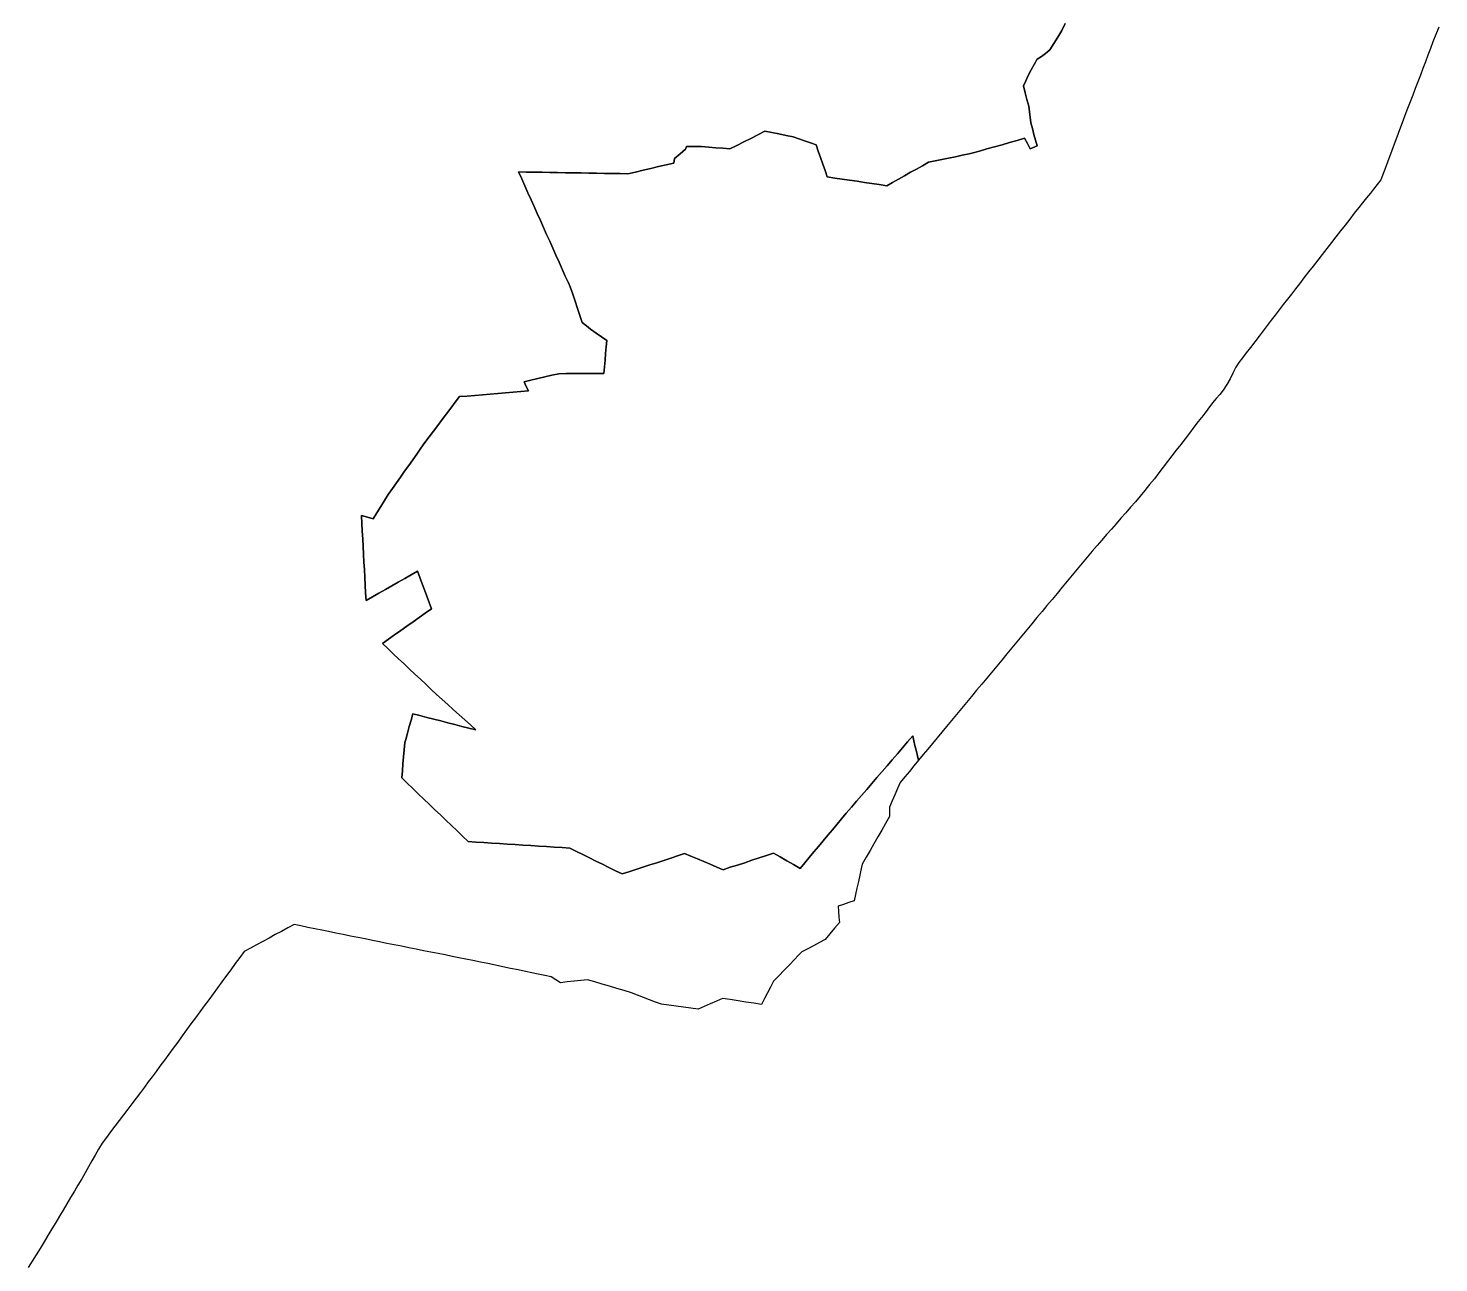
# Model space of a CAD drawing. Header units: inches. Extents: x 130170 to 284068, y 377793 to 804530.
# Drawn here: x 216897 to 218685, y 714042 to 715608 of the extents above; entities that cross this region are included whole.
import ezdxf

# ---------------------------------------------------------------- set-up
doc = ezdxf.new("R2010")
doc.units = ezdxf.units.IN
doc.header["$MEASUREMENT"] = 0
doc.layers.add('muni_il', color=7, linetype='Continuous')

msp = doc.modelspace()

# ---------------------------------------------------------------- linework, layer by layer
at = {"layer": 'muni_il'}
for points in [[(218211.7, 715613.9), (218207.4, 715604.9), (218202.4, 715596.8), (218197.4, 715588.6), (218192.3, 715580.4), (218186.7, 715575.8), (218181.5, 715572.2), (218176.3, 715568.8), (218172.4, 715561.9), (218168.6, 715555), (218164.7, 715548.1), (218161.8, 715541.4), (218158.9, 715534.8), (218161, 715526.2), (218163.2, 715517.7), (218165.4, 715509.1), (218166.3, 715502), (218167.2, 715495), (218168.1, 715487.9), (218170.1, 715480.6), (218172.1, 715473.3), (218174.1, 715466), (218176.1, 715458.7), (218167.2, 715455), (218163.7, 715461.7), (218160.2, 715468.4), (218160.2, 715468.4), (218160.2, 715468.4), (218150.7, 715465.7), (218141.1, 715463), (218131.6, 715460.2), (218122, 715457.5), (218112.5, 715454.8), (218102.9, 715452), (218093.4, 715449.3), (218089.7, 715448.6), (218081.1, 715446.8), (218072.5, 715445), (218063.9, 715443.2), (218055.3, 715441.4), (218046.8, 715439.7), (218038.2, 715437.9), (218030.6, 715433.6), (218023.1, 715429.4), (218015.5, 715425.2), (218007.9, 715420.9), (218000.4, 715416.7), (217992.8, 715412.4), (217985.3, 715408.2), (217975.9, 715409.6), (217966.5, 715411), (217957.1, 715412.4), (217947.7, 715413.8), (217938.2, 715415.1), (217928.8, 715416.5), (217919.4, 715417.9), (217910, 715419.3), (217907.2, 715427.5), (217904.3, 715435.7), (217901.5, 715443.8), (217898.6, 715452), (217895.8, 715460.2), (217888.5, 715462.7), (217881.2, 715465.3), (217873.9, 715467.8), (217866.6, 715470.4), (217857.7, 715472.1), (217848.7, 715473.8), (217839.7, 715475.5), (217830.8, 715477.2), (217821.9, 715472.7), (217813, 715468.3), (217804.1, 715463.8), (217795.2, 715459.4), (217786.3, 715454.9), (217777.4, 715455.7), (217768.5, 715456.4), (217759.6, 715457.1), (217750.6, 715457.9), (217741, 715458), (217731.3, 715458.1), (217730.3, 715454.4), (217723.2, 715448.6), (217716.1, 715442.7), (217715.5, 715436.9), (217705.7, 715434.6), (217696, 715432.4), (217686.3, 715430.1), (217676.6, 715427.8), (217666.9, 715425.6), (217657.1, 715423.3), (217647.2, 715423.5), (217637.3, 715423.7), (217627.4, 715423.8), (217617.5, 715424), (217607.6, 715424.2), (217597.7, 715424.4), (217587.8, 715424.5), (217577.9, 715424.7), (217568, 715424.9), (217558.1, 715425.1), (217548.2, 715425.2), (217538.3, 715425.4), (217528.4, 715425.6), (217518.5, 715425.8), (217522.5, 715416.9), (217526.4, 715408.1), (217530.4, 715399.3), (217534.3, 715390.5), (217538.3, 715381.7), (217542.2, 715372.9), (217546.2, 715364.1), (217550.1, 715355.3), (217554.1, 715346.5), (217558, 715337.7), (217562, 715328.9), (217565.9, 715320.1), (217569.8, 715311.3), (217573.8, 715302.5), (217577.7, 715293.7), (217581.7, 715284.9), (217584.1, 715279.8), (217587.1, 715270.8), (217590.1, 715261.8), (217593.1, 715252.7), (217596.1, 715243.7), (217599.1, 715234.7), (217604.5, 715230.6), (217609.9, 715226.4), (217616.8, 715221.4), (217623.6, 715216.7), (217630.4, 715212.1), (217629.7, 715203.7), (217628.9, 715195.3), (217628.1, 715187), (217627.4, 715178.6), (217626.6, 715170.2), (217617.1, 715170.1), (217607.5, 715170.1), (217598, 715170), (217588.5, 715169.9), (217578.9, 715169.9), (217569.4, 715169.8), (217560.6, 715167.8), (217551.8, 715165.7), (217543, 715163.6), (217534.2, 715161.6), (217525.4, 715159.5), (217528.2, 715153.7), (217530.9, 715147.9), (217521.2, 715147.1), (217511.5, 715146.3), (217501.8, 715145.5), (217492.1, 715144.7), (217482.4, 715143.9), (217472.7, 715143.1), (217463, 715142.3), (217453.3, 715141.5), (217443.6, 715140.8), (217438.2, 715133.5), (217432.7, 715126.2), (217427.2, 715118.9), (217421.7, 715111.6), (217416.2, 715104.3), (217410.7, 715097.1), (217405.3, 715089.8), (217399.8, 715082.5), (217394.6, 715075.2), (217389.4, 715067.9), (217384.3, 715060.6), (217379.1, 715053.3), (217373.9, 715046), (217368.8, 715038.7), (217363.6, 715031.4), (217358.4, 715024.1), (217353.3, 715016.8), (217348.5, 715009), (217343.7, 715001.2), (217338.9, 714993.5), (217334.1, 714985.7), (217326.7, 714987.7), (217319.2, 714989.8), (217319.7, 714980), (217320.3, 714970.2), (217320.8, 714960.4), (217321.3, 714950.6), (217321.8, 714940.8), (217322.4, 714931), (217322.9, 714921.3), (217323.4, 714911.5), (217324, 714901.7), (217324.5, 714891.9), (217325, 714882.1), (217333.2, 714886.8), (217341.4, 714891.5), (217349.6, 714896.1), (217357.7, 714900.8), (217365.9, 714905.5), (217374.1, 714910.2), (217382.3, 714914.8), (217390.5, 714919.5), (217393.4, 714911.5), (217396.3, 714903.5), (217399.2, 714895.5), (217402.1, 714887.5), (217405, 714879.6), (217408, 714871.6), (217400.2, 714866.1), (217392.4, 714860.6), (217384.6, 714855.1), (217376.9, 714849.6), (217369.1, 714844.1), (217361.3, 714838.6), (217353.6, 714833.1), (217345.8, 714827.6), (217352.7, 714821.1), (217359.6, 714814.7), (217366.4, 714808.2), (217373.3, 714801.8), (217380.2, 714795.3), (217387.1, 714788.9), (217393.9, 714782.4), (217400.8, 714776), (217407.7, 714769.5), (217414.6, 714763.1), (217421.7, 714756.6), (217428.8, 714750.2), (217435.9, 714743.7), (217443.1, 714737.3), (217450.2, 714730.9), (217457.3, 714724.4), (217464.4, 714718), (217455.5, 714720.3), (217446.6, 714722.6), (217437.7, 714724.8), (217428.8, 714727.1), (217419.9, 714729.4), (217411, 714731.7), (217402.1, 714733.9), (217393.2, 714736.2), (217384.3, 714738.5), (217382.1, 714730.3), (217379.9, 714722.2), (217377.6, 714714), (217375.4, 714705.9), (217374.2, 714701.9), (217373.4, 714693), (217372.6, 714684.1), (217371.8, 714675.2), (217371.1, 714666.3), (217370.3, 714657.4), (217377.3, 714650.7), (217384.3, 714643.9), (217391.3, 714637.2), (217398.3, 714630.4), (217405.3, 714623.7), (217412.4, 714616.9), (217419.4, 714610.2), (217426.4, 714603.4), (217433.4, 714596.7), (217440.4, 714589.9), (217447.4, 714583.2), (217454.5, 714576.4), (217464.4, 714575.8), (217474.3, 714575.2), (217484.2, 714574.5), (217494.2, 714573.9), (217504.1, 714573.2), (217514, 714572.6), (217523.9, 714572), (217533.9, 714571.3), (217543.8, 714570.7), (217553.7, 714570), (217563.6, 714569.4), (217573.6, 714568.8), (217583.5, 714568.1), (217591.8, 714564), (217600, 714559.9), (217608.3, 714555.8), (217616.6, 714551.8), (217624.9, 714547.7), (217633.1, 714543.6), (217641.4, 714539.5), (217649.7, 714535.4), (217658.5, 714538.2), (217667.3, 714541.1), (217676.1, 714544), (217684.9, 714546.9), (217693.8, 714549.7), (217702.6, 714552.6), (217711.4, 714555.5), (217720.2, 714558.3), (217729, 714561.2), (217737.1, 714557.8), (217745.3, 714554.4), (217753.4, 714551), (217761.5, 714547.6), (217769.7, 714544.2), (217777.8, 714540.8), (217787, 714543.8), (217796.1, 714546.7), (217805.3, 714549.7), (217814.4, 714552.7), (217823.6, 714555.7), (217832.7, 714558.7), (217841.9, 714561.7), (217850.3, 714556.9), (217858.7, 714552), (217867.1, 714547.2), (217875.5, 714542.3), (217881.4, 714549.3), (217887.2, 714556.3), (217893.1, 714563.3), (217898.9, 714570.3), (217904.8, 714577.3), (217910.7, 714584.4), (217916.5, 714591.4), (217922.4, 714598.4), (217928.2, 714605.4), (217934.1, 714612.4), (217940.6, 714619.9), (217947.1, 714627.5), (217953.5, 714635), (217960, 714642.6), (217966.5, 714650.1), (217973, 714657.6), (217979.5, 714665.2), (217985.9, 714672.7), (217992.4, 714680.3), (217998.9, 714687.8), (218005.4, 714695.4), (218011.9, 714702.9), (218018.4, 714710.4), (218019.8, 714704.3), (218021.2, 714698.1), (218022.6, 714692.5), (218024, 714686.9), (218025.7, 714679.6), (218019.9, 714672.5), (218014.1, 714665.4), (218008.3, 714658.4), (218002.5, 714651.3), (217999.1, 714643.6), (217995.7, 714635.8), (217992.2, 714628.1), (217988.8, 714620.3), (217988.8, 714614.2), (217988.8, 714608.1), (217983.9, 714599.5), (217979, 714590.9), (217974, 714582.4), (217969.1, 714573.8), (217964.2, 714565.2), (217959.2, 714556.6), (217954.3, 714548), (217953, 714542.1), (217951.2, 714533.9), (217949.4, 714525.7), (217947.6, 714517.5), (217945.8, 714509.3), (217944, 714501.1), (217937.3, 714499), (217930.6, 714496.8), (217923.9, 714494.6), (217924.4, 714487.7), (217924.8, 714480.7), (217925.3, 714473.8), (217919.3, 714466.5), (217913.3, 714459.3), (217907.3, 714452.1), (217899.9, 714448.3), (217892.6, 714444.4), (217885.2, 714440.6), (217877.9, 714436.7), (217873.2, 714431.9), (217868.5, 714427.1), (217861.9, 714420.1), (217855.2, 714413.2), (217848.6, 714406.2), (217841.9, 714399.3), (217838.1, 714392), (217834.2, 714384.7), (217830.4, 714377.3), (217826.5, 714370), (217816.7, 714371.5), (217806.8, 714373), (217796.9, 714374.5), (217787, 714376), (217777.1, 714377.4), (217769.4, 714374.1), (217761.6, 714370.7), (217753.8, 714367.3), (217746.1, 714363.9), (217736.8, 714365.1), (217727.5, 714366.4), (217718.2, 714367.6), (217708.9, 714368.8), (217699.7, 714370.1), (217692.1, 714373), (217684.5, 714375.9), (217676.9, 714378.8), (217669.3, 714381.8), (217661.8, 714384.7), (217652.5, 714387.4), (217643.1, 714390.2), (217633.8, 714393), (217624.5, 714395.7), (217615.2, 714398.5), (217605.9, 714401.2), (217597.3, 714400.3), (217588.8, 714399.4), (217580.3, 714398.4), (217571.7, 714397.5), (217565.7, 714401.2), (217559.6, 714404.9), (217551.6, 714406.6), (217543.5, 714408.2), (217535.5, 714409.9), (217527.4, 714411.6), (217517.9, 714413.6), (217508.3, 714415.6), (217498.7, 714417.6), (217489.2, 714419.6), (217479.6, 714421.7), (217470, 714423.7), (217460.5, 714425.7), (217451.7, 714427.4), (217442.9, 714429.2), (217434.1, 714430.9), (217425.2, 714432.7), (217416.4, 714434.4), (217407.2, 714436.3), (217397.9, 714438.1), (217388.7, 714440), (217379.4, 714441.9), (217370.1, 714443.7), (217360.9, 714445.6), (217351.6, 714447.4), (217342.3, 714449.3), (217333.1, 714451.1), (217323.8, 714453), (217314.6, 714454.8), (217305.3, 714456.7), (217296, 714458.5), (217286.8, 714460.4), (217277.5, 714462.3), (217268.8, 714464), (217260, 714465.8), (217251.3, 714467.6), (217242.5, 714469.4), (217233.8, 714471.2), (217225.9, 714466.9), (217217.9, 714462.6), (217210, 714458.4), (217202.1, 714454.1), (217194.2, 714449.8), (217186.2, 714445.5), (217178.3, 714441.3), (217170.4, 714437), (217164.8, 714429.3), (217159.2, 714421.7), (217153.5, 714414), (217147.9, 714406.4), (217142.3, 714398.7), (217136.7, 714391.1), (217131.1, 714383.4), (217125.5, 714375.8), (217119.8, 714368.1), (217114.2, 714360.5), (217108.6, 714352.8), (217103, 714345.2), (217097.4, 714337.5), (217091.8, 714329.9), (217086.2, 714322.2), (217080.5, 714314.6), (217074.9, 714306.9), (217069.3, 714299.3), (217063.7, 714291.6), (217058.8, 714285), (217053.8, 714278.3), (217048.9, 714271.6), (217044, 714265), (217039.1, 714258.3), (217033.6, 714251.2), (217028.2, 714244), (217022.8, 714236.9), (217017.4, 714229.7), (217011.9, 714222.6), (217006.5, 714215.4), (217001.1, 714208.3), (216995.7, 714201.1), (216990.2, 714194), (216985.9, 714186.5), (216981.6, 714178.9), (216977.3, 714171.4), (216973, 714163.9), (216968.7, 714156.3), (216964.4, 714148.8), (216959.7, 714140.9), (216955.1, 714133), (216950.4, 714125.1), (216945.7, 714117.1), (216941.1, 714109.2), (216936.4, 714101.3), (216931.7, 714093.4), (216926.7, 714085.2), (216921.7, 714077), (216916.7, 714068.8), (216911.7, 714060.6), (216906.6, 714052.4), (216901.6, 714044.3), (216896.6, 714036.1)], [(218685.5, 715609.4), (218681.8, 715600.1), (218678.1, 715590.8), (218674.9, 715582.3), (218671.7, 715573.9), (218668.5, 715565.4), (218665.3, 715556.9), (218662.1, 715548.5), (218658.9, 715540), (218655.7, 715531.5), (218652.5, 715523.1), (218649.3, 715514.6), (218646, 715506.1), (218642.6, 715497.1), (218639.2, 715488), (218635.8, 715478.9), (218632.4, 715469.9), (218628.9, 715460.8), (218625.5, 715451.8), (218622.1, 715442.7), (218618.7, 715433.6), (218615.3, 715424.6), (218611.8, 715415.5), (218607.3, 715409.7), (218602.7, 715403.9), (218598.7, 715398.8), (218593.8, 715392.7), (218588.9, 715386.7), (218584.1, 715380.6), (218578.3, 715373.2), (218572.5, 715365.7), (218566.7, 715358.3), (218560.9, 715350.9), (218555.1, 715343.4), (218549.3, 715336), (218543.5, 715328.5), (218537.7, 715321.1), (218531.9, 715313.6), (218526.1, 715306.2), (218520.3, 715298.8), (218514.5, 715291.3), (218508.7, 715283.9), (218503.6, 715277.3), (218498.5, 715270.8), (218493.4, 715264.2), (218488.3, 715257.7), (218483.2, 715251), (218478.1, 715244.2), (218472.9, 715237.5), (218467.8, 715230.8), (218462.7, 715224), (218457.6, 715217.3), (218452.1, 715210.3), (218446.5, 715203.2), (218441, 715196.2), (218436.4, 715190.1), (218431.7, 715183.9), (218428, 715177.9), (218424.4, 715170.6), (218420.8, 715163.4), (218416.5, 715156.2), (218412.2, 715149), (218407.7, 715143.6), (218403.1, 715138.2), (218398.6, 715132.8), (218392.6, 715124.9), (218386.5, 715117), (218380.5, 715109.1), (218374.9, 715101.9), (218369.3, 715094.6), (218363.8, 715087.4), (218358.2, 715080.1), (218352.6, 715072.9), (218347, 715065.6), (218341.5, 715058.4), (218335.9, 715051.1), (218330.3, 715043.9), (218324.8, 715036.6), (218318.8, 715029.2), (218312.7, 715021.8), (218306.7, 715014.3), (218300.7, 715007.4), (218294.6, 715000.5), (218288.5, 714993.5), (218282.4, 714986.6), (218276.4, 714979.6), (218270.3, 714972.7), (218264.2, 714965.8), (218258.2, 714958.8), (218252.1, 714951.9), (218246, 714944.9), (218239.6, 714937.3), (218233.3, 714929.6), (218226.9, 714921.9), (218220.5, 714914.2), (218214.1, 714906.5), (218207.8, 714898.9), (218201.4, 714891.2), (218195, 714883.5), (218188.6, 714875.8), (218182.3, 714868.2), (218175.9, 714860.5), (218169.5, 714852.8), (218163.1, 714845.1), (218156.8, 714837.4), (218150.4, 714829.8), (218144, 714822.1), (218137.6, 714814.4), (218131.3, 714806.7), (218124.9, 714799), (218118.5, 714791.4), (218112.1, 714783.7), (218105.8, 714776), (218099.4, 714768.3), (218093, 714760.6), (218086.7, 714753), (218080.3, 714745.3), (218073.9, 714737.6), (218067.5, 714729.9), (218061.2, 714722.3), (218055.2, 714715.1), (218049.3, 714708), (218043.4, 714700.9), (218037.5, 714693.8), (218031.6, 714686.7), (218025.7, 714679.6), (218024, 714686.9), (218022.6, 714692.5), (218021.2, 714698.1), (218019.8, 714704.3), (218018.4, 714710.4), (218011.9, 714702.9), (218005.4, 714695.4), (217998.9, 714687.8), (217992.4, 714680.3), (217985.9, 714672.7), (217979.5, 714665.2), (217973, 714657.6), (217966.5, 714650.1), (217960, 714642.6), (217953.5, 714635), (217947.1, 714627.5), (217940.6, 714619.9), (217934.1, 714612.4), (217928.2, 714605.4), (217922.4, 714598.4), (217916.5, 714591.4), (217910.7, 714584.4), (217904.8, 714577.3), (217898.9, 714570.3), (217893.1, 714563.3), (217887.2, 714556.3), (217881.4, 714549.3), (217875.5, 714542.3), (217867.1, 714547.2), (217858.7, 714552), (217850.3, 714556.9), (217841.9, 714561.7), (217832.7, 714558.7), (217823.6, 714555.7), (217814.4, 714552.7), (217805.3, 714549.7), (217796.1, 714546.7), (217787, 714543.8), (217777.8, 714540.8), (217769.7, 714544.2), (217761.5, 714547.6), (217753.4, 714551), (217745.3, 714554.4), (217737.1, 714557.8), (217729, 714561.2), (217720.2, 714558.3), (217711.4, 714555.5), (217702.6, 714552.6), (217693.8, 714549.7), (217684.9, 714546.9), (217676.1, 714544), (217667.3, 714541.1), (217658.5, 714538.2), (217649.7, 714535.4), (217641.4, 714539.5), (217633.1, 714543.6), (217624.9, 714547.7), (217616.6, 714551.8), (217608.3, 714555.8), (217600, 714559.9), (217591.8, 714564), (217583.5, 714568.1), (217573.6, 714568.8), (217563.6, 714569.4), (217553.7, 714570), (217543.8, 714570.7), (217533.9, 714571.3), (217523.9, 714572), (217514, 714572.6), (217504.1, 714573.2), (217494.2, 714573.9), (217484.2, 714574.5), (217474.3, 714575.2), (217464.4, 714575.8), (217454.5, 714576.4), (217447.4, 714583.2), (217440.4, 714589.9), (217433.4, 714596.7), (217426.4, 714603.4), (217419.4, 714610.2), (217412.4, 714616.9), (217405.3, 714623.7), (217398.3, 714630.4), (217391.3, 714637.2), (217384.3, 714643.9), (217377.3, 714650.7), (217370.3, 714657.4), (217371.1, 714666.3), (217371.8, 714675.2), (217372.6, 714684.1), (217373.4, 714693), (217374.2, 714701.9), (217375.4, 714705.9), (217377.6, 714714), (217379.9, 714722.2), (217382.1, 714730.3), (217384.3, 714738.5), (217393.2, 714736.2), (217402.1, 714733.9), (217411, 714731.7), (217419.9, 714729.4), (217428.8, 714727.1), (217437.7, 714724.8), (217446.6, 714722.6), (217455.5, 714720.3), (217464.4, 714718), (217457.3, 714724.4), (217450.2, 714730.9), (217443.1, 714737.3), (217435.9, 714743.7), (217428.8, 714750.2), (217421.7, 714756.6), (217414.6, 714763.1), (217407.7, 714769.5), (217400.8, 714776), (217393.9, 714782.4), (217387.1, 714788.9), (217380.2, 714795.3), (217373.3, 714801.8), (217366.4, 714808.2), (217359.6, 714814.7), (217352.7, 714821.1), (217345.8, 714827.6), (217353.6, 714833.1), (217361.3, 714838.6), (217369.1, 714844.1), (217376.9, 714849.6), (217384.6, 714855.1), (217392.4, 714860.6), (217400.2, 714866.1), (217408, 714871.6), (217405, 714879.6), (217402.1, 714887.5), (217399.2, 714895.5), (217396.3, 714903.5), (217393.4, 714911.5), (217390.5, 714919.5), (217382.3, 714914.8), (217374.1, 714910.2), (217365.9, 714905.5), (217357.7, 714900.8), (217349.6, 714896.1), (217341.4, 714891.5), (217333.2, 714886.8), (217325, 714882.1), (217324.5, 714891.9), (217324, 714901.7), (217323.4, 714911.5), (217322.9, 714921.3), (217322.4, 714931), (217321.8, 714940.8), (217321.3, 714950.6), (217320.8, 714960.4), (217320.3, 714970.2), (217319.7, 714980), (217319.2, 714989.8), (217326.7, 714987.7), (217334.1, 714985.7), (217338.9, 714993.5), (217343.7, 715001.2), (217348.5, 715009), (217353.3, 715016.8), (217358.4, 715024.1), (217363.6, 715031.4), (217368.8, 715038.7), (217373.9, 715046), (217379.1, 715053.3), (217384.3, 715060.6), (217389.4, 715067.9), (217394.6, 715075.2), (217399.8, 715082.5), (217405.3, 715089.8), (217410.7, 715097.1), (217416.2, 715104.3), (217421.7, 715111.6), (217427.2, 715118.9), (217432.7, 715126.2), (217438.2, 715133.5), (217443.6, 715140.8), (217453.3, 715141.5), (217463, 715142.3), (217472.7, 715143.1), (217482.4, 715143.9), (217492.1, 715144.7), (217501.8, 715145.5), (217511.5, 715146.3), (217521.2, 715147.1), (217530.9, 715147.9), (217528.2, 715153.7), (217525.4, 715159.5), (217534.2, 715161.6), (217543, 715163.6), (217551.8, 715165.7), (217560.6, 715167.8), (217569.4, 715169.8), (217578.9, 715169.9), (217588.5, 715169.9), (217598, 715170), (217607.5, 715170.1), (217617.1, 715170.1), (217626.6, 715170.2), (217627.4, 715178.6), (217628.1, 715187), (217628.9, 715195.3), (217629.7, 715203.7), (217630.4, 715212.1), (217623.6, 715216.7), (217616.8, 715221.4), (217609.9, 715226.4), (217604.5, 715230.6), (217599.1, 715234.7), (217596.1, 715243.7), (217593.1, 715252.7), (217590.1, 715261.8), (217587.1, 715270.8), (217584.1, 715279.8), (217581.7, 715284.9), (217577.7, 715293.7), (217573.8, 715302.5), (217569.8, 715311.3), (217565.9, 715320.1), (217562, 715328.9), (217558, 715337.7), (217554.1, 715346.5), (217550.1, 715355.3), (217546.2, 715364.1), (217542.2, 715372.9), (217538.3, 715381.7), (217534.3, 715390.5), (217530.4, 715399.3), (217526.4, 715408.1), (217522.5, 715416.9), (217518.5, 715425.8), (217528.4, 715425.6), (217538.3, 715425.4), (217548.2, 715425.2), (217558.1, 715425.1), (217568, 715424.9), (217577.9, 715424.7), (217587.8, 715424.5), (217597.7, 715424.4), (217607.6, 715424.2), (217617.5, 715424), (217627.4, 715423.8), (217637.3, 715423.7), (217647.2, 715423.5), (217657.1, 715423.3), (217666.9, 715425.6), (217676.6, 715427.8), (217686.3, 715430.1), (217696, 715432.4), (217705.7, 715434.6), (217715.5, 715436.9), (217716.1, 715442.7), (217723.2, 715448.6), (217730.3, 715454.4), (217731.3, 715458.1), (217741, 715458), (217750.6, 715457.9), (217759.6, 715457.1), (217768.5, 715456.4), (217777.4, 715455.7), (217786.3, 715454.9), (217795.2, 715459.4), (217804.1, 715463.8), (217813, 715468.3), (217821.9, 715472.7), (217830.8, 715477.2), (217839.7, 715475.5), (217848.7, 715473.8), (217857.7, 715472.1), (217866.6, 715470.4), (217873.9, 715467.8), (217881.2, 715465.3), (217888.5, 715462.7), (217895.8, 715460.2), (217898.6, 715452), (217901.5, 715443.8), (217904.3, 715435.7), (217907.2, 715427.5), (217910, 715419.3), (217919.4, 715417.9), (217928.8, 715416.5), (217938.2, 715415.1), (217947.7, 715413.8), (217957.1, 715412.4), (217966.5, 715411), (217975.9, 715409.6), (217985.3, 715408.2), (217992.8, 715412.4), (218000.4, 715416.7), (218007.9, 715420.9), (218015.5, 715425.2), (218023.1, 715429.4), (218030.6, 715433.6), (218038.2, 715437.9), (218046.8, 715439.7), (218055.3, 715441.4), (218063.9, 715443.2), (218072.5, 715445), (218081.1, 715446.8), (218089.7, 715448.6), (218093.4, 715449.3), (218102.9, 715452), (218112.5, 715454.8), (218122, 715457.5), (218131.6, 715460.2), (218141.1, 715463), (218150.7, 715465.7), (218160.2, 715468.4), (218160.2, 715468.4), (218160.2, 715468.4), (218163.7, 715461.7), (218167.2, 715455), (218176.1, 715458.7), (218174.1, 715466), (218172.1, 715473.3), (218170.1, 715480.6), (218168.1, 715487.9), (218167.2, 715495), (218166.3, 715502), (218165.4, 715509.1), (218163.2, 715517.7), (218161, 715526.2), (218158.9, 715534.8), (218161.8, 715541.4), (218164.7, 715548.1), (218168.6, 715555), (218172.4, 715561.9), (218176.3, 715568.8), (218181.5, 715572.2), (218186.7, 715575.8), (218192.3, 715580.4), (218197.4, 715588.6), (218202.4, 715596.8), (218207.4, 715604.9), (218211.7, 715613.9)]]:
    msp.add_lwpolyline(points, dxfattribs=at)

doc.saveas('drawing.dxf')
